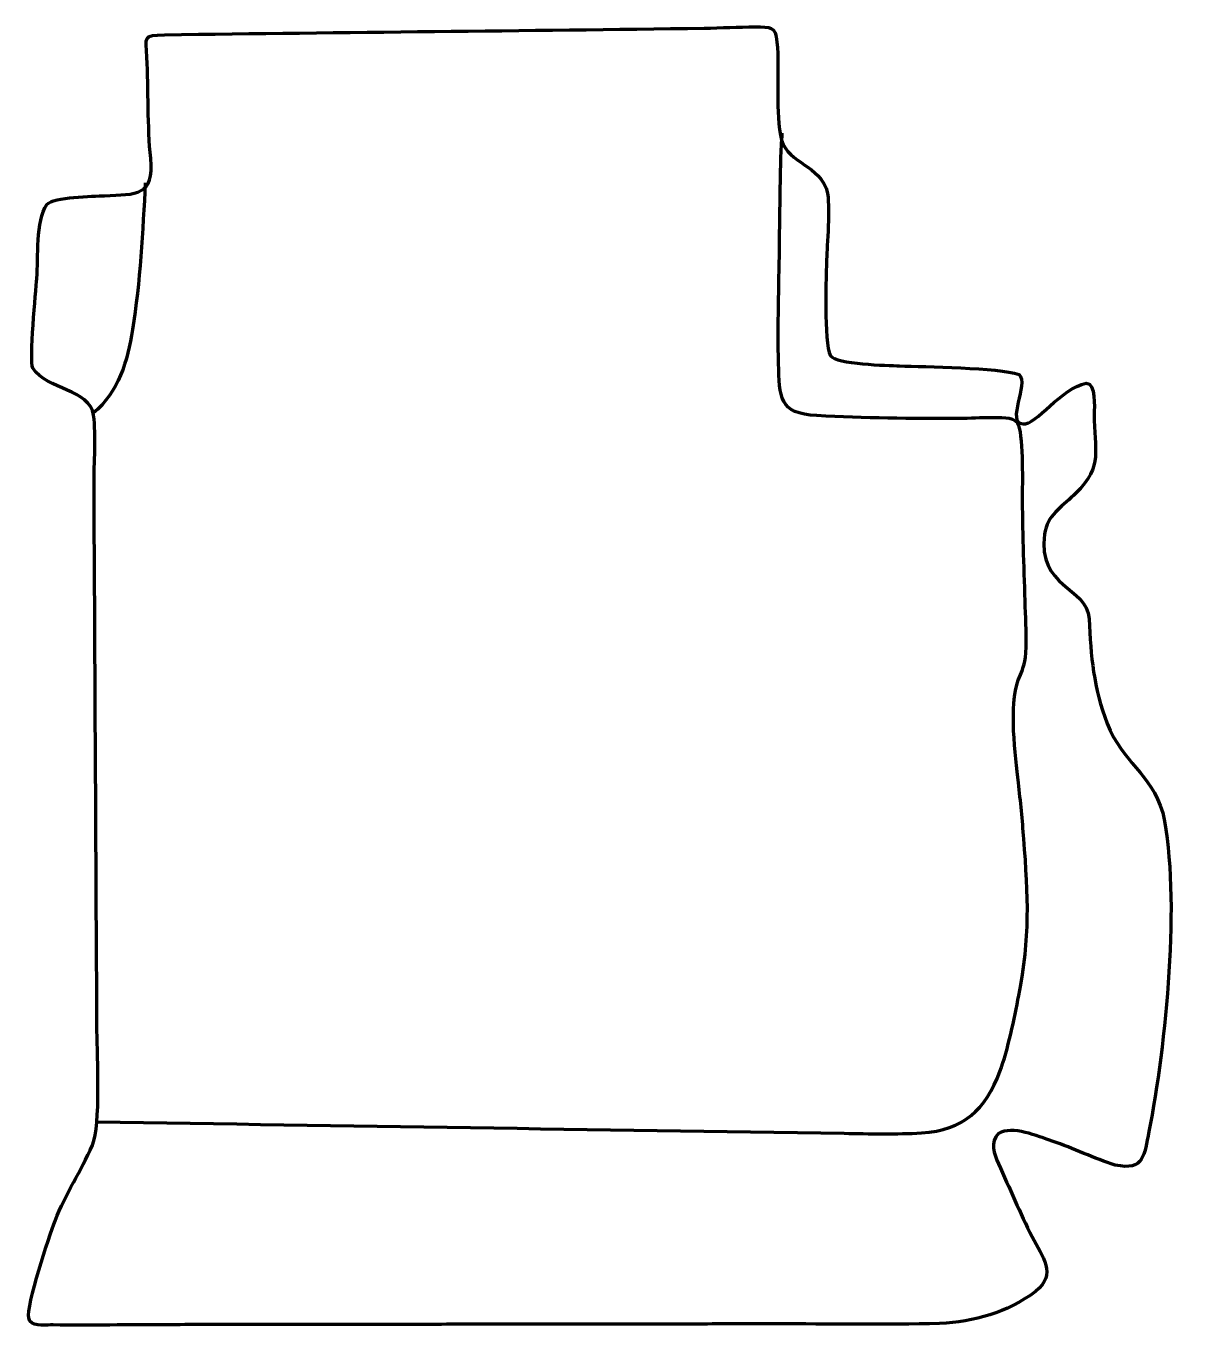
# Model space of a CAD drawing. Header units: millimetres. Extents: x -283 to 308, y -260 to 407.
import ezdxf

# ---------------------------------------------------------------- set-up
doc = ezdxf.new("R2010")
doc.units = ezdxf.units.MM
doc.header["$MEASUREMENT"] = 0
doc.layers.add('layer 2', color=7, linetype='Continuous')
doc.layers.add('layer 3', color=7, linetype='Continuous')

msp = doc.modelspace()

# ---------------------------------------------------------------- linework, layer by layer
at = {"layer": 'layer 2', "color": 242, "lineweight": 200}
msp.add_open_spline([(-211.9633, 402.0284), (-222.9934, 401.8641), (-221.6348, 401.1187), (-221.0799, 390.5371), (-221.0799, 390.5371), (-220.208, 373.9076), (-220.8151, 355.0935), (-219.1095, 338.6045), (-219.1095, 338.6045), (-217.1397, 319.5616), (-226.543, 320.2899), (-242.735, 319.6219), (-242.735, 319.6219), (-248.6517, 319.3779), (-268.7671, 318.9953), (-272.354, 315.1661), (-272.354, 315.1661), (-278.0886, 306.2376), (-276.531, 288.1458), (-277.4397, 277.2183), (-277.4397, 277.2183), (-277.9756, 270.808), (-281.2261, 235.269), (-279.494, 231.2581), (-279.494, 231.2581), (-272.0012, 220.0201), (-250.3342, 220.5586), (-248.362, 207.1817), (-248.362, 207.1817), (-246.9338, 196.6064), (-248.1673, 182.7133), (-248.1086, 171.6331), (-248.1086, 171.6331), (-247.6146, 78.2946), (-247.1261, -15.044), (-246.6347, -108.3825), (-246.6347, -108.3825), (-246.5185, -121.7696), (-244.5567, -155.7957), (-248.9624, -166.7841), (-248.9624, -166.7841), (-254.7606, -180.3107), (-262.7452, -191.3121), (-268.0784, -205.4552), (-268.0784, -205.4552), (-271.0572, -213.3547), (-282.9436, -248.8978), (-281.5435, -255.3865), (-281.5435, -255.3865), (-280.5788, -259.8572), (-273.9653, -258.8163), (-270.3602, -258.8292), (-270.3602, -258.8292), (-270.3602, -258.8292), (-269.0088, -258.8339), (-269.0088, -258.8339), (-269.0088, -258.8339), (-249.7672, -259.0648), (-230.2088, -258.706), (-210.9148, -258.6816), (-210.9148, -258.6816), (-198.6045, -258.666), (-186.2943, -258.6504), (-173.984, -258.6348), (-173.984, -258.6348), (-161.0083, -258.6184), (-148.0326, -258.6019), (-135.0569, -258.5855), (-135.0569, -258.5855), (-115.0943, -258.5602), (-95.1317, -258.535), (-75.1691, -258.5097), (-75.1691, -258.5097), (-68.5149, -258.5012), (-61.8606, -258.4928), (-55.2064, -258.4843), (-55.2064, -258.4843), (-35.9093, -258.46), (-16.6121, -258.4355), (2.6852, -258.411), (2.6852, -258.411), (9.3394, -258.4026), (15.9935, -258.3942), (22.6477, -258.3857), (22.6477, -258.3857), (28.9693, -258.3778), (35.2907, -258.3698), (41.6122, -258.3618), (41.6122, -258.3618), (54.588, -258.3453), (67.5636, -258.3289), (80.5393, -258.3124), (80.5393, -258.3124), (87.1935, -258.304), (93.8478, -258.2956), (100.502, -258.2872), (100.502, -258.2872), (128.4394, -258.2556), (156.9573, -258.7514), (184.8258, -258.0597), (184.8258, -258.0597), (202.6424, -257.1784), (219.4264, -252.5736), (233.8641, -241.7249), (233.8641, -241.7249), (245.3233, -232.566), (237.4414, -223.985), (232.1776, -213.691), (232.1776, -213.691), (225.99, -201.4428), (220.647, -188.6959), (214.9327, -176.2069), (214.9327, -176.2069), (212.7895, -171.5229), (210.403, -164.9102), (215.0234, -160.8011), (215.0234, -160.8011), (221.9605, -156.3633), (235.2663, -162.2657), (242.5076, -164.6299), (242.5076, -164.6299), (253.2776, -168.3762), (264.0806, -173.5669), (274.7613, -176.9353), (274.7613, -176.9353), (289.705, -180.0243), (289.5485, -171.8408), (292.032, -159.7693), (292.032, -159.7693), (300.654, -115.6186), (308.4314, -40.058), (299.1221, 3.4501), (299.1221, 3.4501), (292.6971, 24.3206), (278.6321, 28.9373), (270.6839, 49.2722), (270.6839, 49.2722), (263.6433, 67.5624), (262.2476, 83.5639), (261.4636, 102.909), (261.4636, 102.909), (260.0658, 119.6605), (234.7375, 118.634), (238.606, 146.2981), (238.606, 146.2981), (239.9303, 155.7687), (247.0949, 159.9323), (253.4506, 166.1167), (253.4506, 166.1167), (253.4506, 166.1167), (254.3858, 167.0266), (254.3858, 167.0266), (254.3858, 167.0266), (269.1479, 181.5887), (263.6498, 189.2275), (264.0069, 207.8017), (264.0069, 207.8017), (264.0698, 211.0695), (264.8731, 223.701), (259.9103, 223.6635), (259.9103, 223.6635), (247.1015, 220.7839), (234.1396, 202.2048), (227.6065, 202.7038), (227.6065, 202.7038), (218.402, 203.4066), (230.8429, 223.2408), (225.5235, 227.9926), (225.5235, 227.9926), (214.8186, 231.6781), (177.2409, 231.9481), (164.2911, 232.471), (164.2911, 232.471), (158.2667, 232.7042), (131.8208, 233.2291), (128.9546, 237.6324), (128.9546, 237.6324), (125.3497, 244.9513), (126.701, 278.495), (127.0475, 288.8106), (127.0475, 288.8106), (127.3065, 295.9167), (129.1692, 318.1488), (126.7707, 323.5166), (126.7707, 323.5166), (120.8331, 336.8054), (105.727, 336.3832), (103.3704, 350.6268), (103.3704, 350.6268), (100.7509, 366.4595), (103.0003, 382.5297), (101.5347, 398.4612), (101.5347, 398.4612), (100.7923, 406.5319), (98.1962, 406.0159), (90.3817, 406.0702), (90.3817, 406.0702), (81.9116, 406.1291), (72.9458, 405.5512), (64.3449, 405.4277), (64.3449, 405.4277), (-27.7556, 404.1039), (-119.8637, 403.4005), (-211.9633, 402.0284)], degree=3, knots=[0, 0, 0, 0, 0.01923077, 0.01923077, 0.01923077, 0.01923077, 0.03846154, 0.03846154, 0.03846154, 0.03846154, 0.05769231, 0.05769231, 0.05769231, 0.05769231, 0.07692308, 0.07692308, 0.07692308, 0.07692308, 0.09615385, 0.09615385, 0.09615385, 0.09615385, 0.11538462, 0.11538462, 0.11538462, 0.11538462, 0.13461538, 0.13461538, 0.13461538, 0.13461538, 0.15384615, 0.15384615, 0.15384615, 0.15384615, 0.17307692, 0.17307692, 0.17307692, 0.17307692, 0.19230769, 0.19230769, 0.19230769, 0.19230769, 0.21153846, 0.21153846, 0.21153846, 0.21153846, 0.23076923, 0.23076923, 0.23076923, 0.23076923, 0.25, 0.25, 0.25, 0.25, 0.26923077, 0.26923077, 0.26923077, 0.26923077, 0.28846154, 0.28846154, 0.28846154, 0.28846154, 0.30769231, 0.30769231, 0.30769231, 0.30769231, 0.32692308, 0.32692308, 0.32692308, 0.32692308, 0.34615385, 0.34615385, 0.34615385, 0.34615385, 0.36538462, 0.36538462, 0.36538462, 0.36538462, 0.38461538, 0.38461538, 0.38461538, 0.38461538, 0.40384615, 0.40384615, 0.40384615, 0.40384615, 0.42307692, 0.42307692, 0.42307692, 0.42307692, 0.44230769, 0.44230769, 0.44230769, 0.44230769, 0.46153846, 0.46153846, 0.46153846, 0.46153846, 0.48076923, 0.48076923, 0.48076923, 0.48076923, 0.5, 0.5, 0.5, 0.5, 0.51923077, 0.51923077, 0.51923077, 0.51923077, 0.53846154, 0.53846154, 0.53846154, 0.53846154, 0.55769231, 0.55769231, 0.55769231, 0.55769231, 0.57692308, 0.57692308, 0.57692308, 0.57692308, 0.59615385, 0.59615385, 0.59615385, 0.59615385, 0.61538462, 0.61538462, 0.61538462, 0.61538462, 0.63461538, 0.63461538, 0.63461538, 0.63461538, 0.65384615, 0.65384615, 0.65384615, 0.65384615, 0.67307692, 0.67307692, 0.67307692, 0.67307692, 0.69230769, 0.69230769, 0.69230769, 0.69230769, 0.71153846, 0.71153846, 0.71153846, 0.71153846, 0.73076923, 0.73076923, 0.73076923, 0.73076923, 0.75, 0.75, 0.75, 0.75, 0.76923077, 0.76923077, 0.76923077, 0.76923077, 0.78846154, 0.78846154, 0.78846154, 0.78846154, 0.80769231, 0.80769231, 0.80769231, 0.80769231, 0.82692308, 0.82692308, 0.82692308, 0.82692308, 0.84615385, 0.84615385, 0.84615385, 0.84615385, 0.86538462, 0.86538462, 0.86538462, 0.86538462, 0.88461538, 0.88461538, 0.88461538, 0.88461538, 0.90384615, 0.90384615, 0.90384615, 0.90384615, 0.92307692, 0.92307692, 0.92307692, 0.92307692, 0.94230769, 0.94230769, 0.94230769, 0.94230769, 0.96153846, 0.96153846, 0.96153846, 0.96153846, 1, 1, 1, 1], dxfattribs=at)
at = {"layer": 'layer 3', "color": 142, "lineweight": 200}
for points, knots in [([(-246.6501, -154.8141), (-119.1281, -156.6731), (8.3898, -158.7765), (135.9079, -160.6535), (135.9079, -160.6535), (148.5805, -160.84), (163.0852, -161.2084), (175.6348, -160.4399), (175.6348, -160.4399), (197.0317, -158.9511), (208.3107, -148.7529), (215.7502, -128.9125), (215.7502, -128.9125), (219.9556, -117.6971), (223.0556, -101.9743), (225.4027, -90.0255), (225.4027, -90.0255), (231.2617, -60.1963), (230.2465, -39.7267), (227.9677, -9.821), (227.9677, -9.821), (227.2366, -0.2266), (226.3225, 9.3152), (225.1834, 18.87), (225.1834, 18.87), (223.5118, 32.6452), (220.4006, 58.7825), (225.1227, 71.5436), (225.1227, 71.5436), (228.3, 79.6015), (228.8245, 79.3566), (229.1258, 88.5096), (229.1258, 88.5096), (229.3318, 96.3046), (228.8594, 104.2552), (228.6267, 112.0587), (228.6267, 112.0587), (228.1107, 130.3555), (227.3279, 148.6006), (227.3344, 166.9123), (227.3344, 166.9123), (227.3728, 173.1478), (227.8243, 198.5746), (224.887, 203.0606), (224.887, 203.0606), (222.2799, 206.3499), (215.3733, 205.9252), (211.5689, 205.8611), (211.5689, 205.8611), (205.9937, 205.8464), (200.4185, 205.5372), (194.8365, 205.4883), (194.8365, 205.4883), (170.5277, 205.3652), (146.2902, 205.6646), (122.0102, 206.9501), (122.0102, 206.9501), (102.5139, 208.0093), (102.8265, 216.4629), (102.3871, 233.746), (102.3871, 233.746), (101.8907, 253.266), (102.6084, 272.8547), (102.8301, 292.3803), (102.8301, 292.3803), (102.9954, 307.632), (103.2179, 322.8805), (103.544, 338.1297), (103.544, 338.1297), (103.6448, 342.7201), (103.9787, 347.1242), (104.3106, 351.6943)], [0, 0, 0, 0, 0.05263158, 0.05263158, 0.05263158, 0.05263158, 0.10526316, 0.10526316, 0.10526316, 0.10526316, 0.15789474, 0.15789474, 0.15789474, 0.15789474, 0.21052632, 0.21052632, 0.21052632, 0.21052632, 0.26315789, 0.26315789, 0.26315789, 0.26315789, 0.31578947, 0.31578947, 0.31578947, 0.31578947, 0.36842105, 0.36842105, 0.36842105, 0.36842105, 0.42105263, 0.42105263, 0.42105263, 0.42105263, 0.47368421, 0.47368421, 0.47368421, 0.47368421, 0.52631579, 0.52631579, 0.52631579, 0.52631579, 0.57894737, 0.57894737, 0.57894737, 0.57894737, 0.63157895, 0.63157895, 0.63157895, 0.63157895, 0.68421053, 0.68421053, 0.68421053, 0.68421053, 0.73684211, 0.73684211, 0.73684211, 0.73684211, 0.78947368, 0.78947368, 0.78947368, 0.78947368, 0.84210526, 0.84210526, 0.84210526, 0.84210526, 0.89473684, 0.89473684, 0.89473684, 0.89473684, 1, 1, 1, 1]), ([(-221.8788, 326.2238), (-223.1117, 301.8917), (-224.5752, 275.0288), (-228.376, 251.0454), (-228.376, 251.0454), (-230.9191, 234.9975), (-235.6056, 219.0362), (-248.4942, 208.202)], [0, 0, 0, 0, 0.33333333, 0.33333333, 0.33333333, 0.33333333, 1, 1, 1, 1])]:
    msp.add_open_spline(points, degree=3, knots=knots, dxfattribs=at)

doc.saveas('drawing.dxf')
